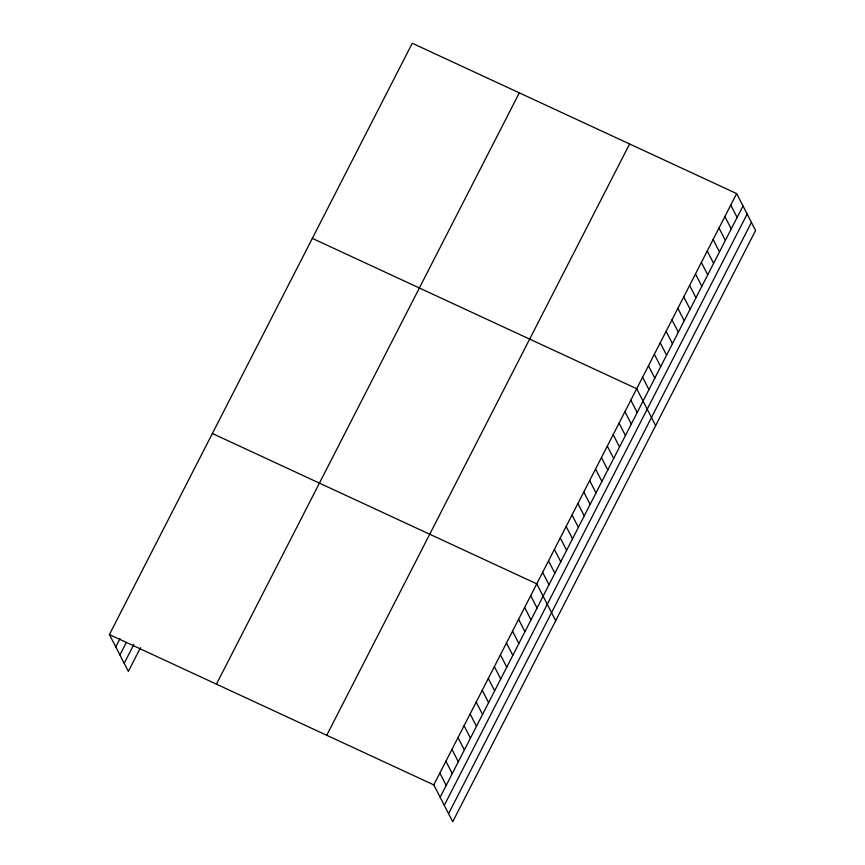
<?xml version="1.0" encoding="UTF-8"?>
<svg xmlns="http://www.w3.org/2000/svg" width="865" height="865" viewBox="0 0 865 865"><rect width="100%" height="100%" fill="white"/><g stroke="black" fill="none" stroke-linecap="round" stroke-linejoin="round"><path stroke-width="1.3" d="M109.412 634.553L412.27 43.25L736.645 193.587L755.588 230.447L452.73 821.75L433.787 784.89L109.412 634.553L128.355 671.413L140.465 647.755M115.769 646.912L120.008 638.64M119.921 655L125.976 643.171M124.203 663.325L133.891 644.403M216.455 684.161L519.314 92.858M326.743 735.282L629.601 143.979M433.787 784.89L736.645 193.587M440.144 797.249L743.003 205.946M444.296 805.337L747.155 214.033M448.578 813.662L751.436 222.359M312.33 238.383L636.705 388.72L655.648 425.58M212.379 433.506L536.765 583.853L555.708 620.702M730.763 205.07L737.121 217.429M724.892 216.542L731.239 228.911M719.01 228.025L725.357 240.383M713.128 239.497L719.485 251.866M707.246 250.98L713.603 263.338M701.374 262.463L707.721 274.821M695.492 273.935L701.85 286.293M689.61 285.418L695.968 297.776M683.739 296.89L690.086 309.259M677.857 308.373L684.204 320.731M671.975 319.845L678.333 332.214M666.093 331.327L672.451 343.686M660.222 342.81L666.569 355.169M654.34 354.282L660.698 366.641M648.458 365.765L654.816 378.124M642.587 377.237L648.934 389.607M630.823 400.192L637.181 412.562M624.941 411.675L631.299 424.034M619.07 423.158L625.417 435.517M613.188 434.63L619.535 446.989M607.306 446.113L613.663 458.472M601.424 457.585L607.781 469.954M595.553 469.068L601.899 481.427M589.671 480.54L596.028 492.909M583.788 492.023L590.146 504.382M577.917 503.506L584.264 515.864M572.035 514.978L578.382 527.336M566.153 526.461L572.511 538.819M560.271 537.933L566.629 550.302M554.4 549.416L560.747 561.774M548.518 560.888L554.876 573.257M542.636 572.37L548.994 584.729M530.699 595.671L537.057 608.041M524.644 607.5L531.002 619.859M518.589 619.329L524.947 631.688M512.534 631.158L518.881 643.517M506.479 642.976L512.826 655.346M500.413 654.805L506.771 667.164M494.358 666.634L500.716 678.993M488.303 678.463L494.661 690.821M482.248 690.281L488.595 702.65M476.193 702.11L482.54 714.468M470.128 713.939L476.485 726.297M464.072 725.757L470.43 738.126M458.018 737.586L464.375 749.955M451.963 749.414L458.309 761.773M445.907 761.243L452.254 773.602M439.853 773.061L446.199 785.431"/></g></svg>
